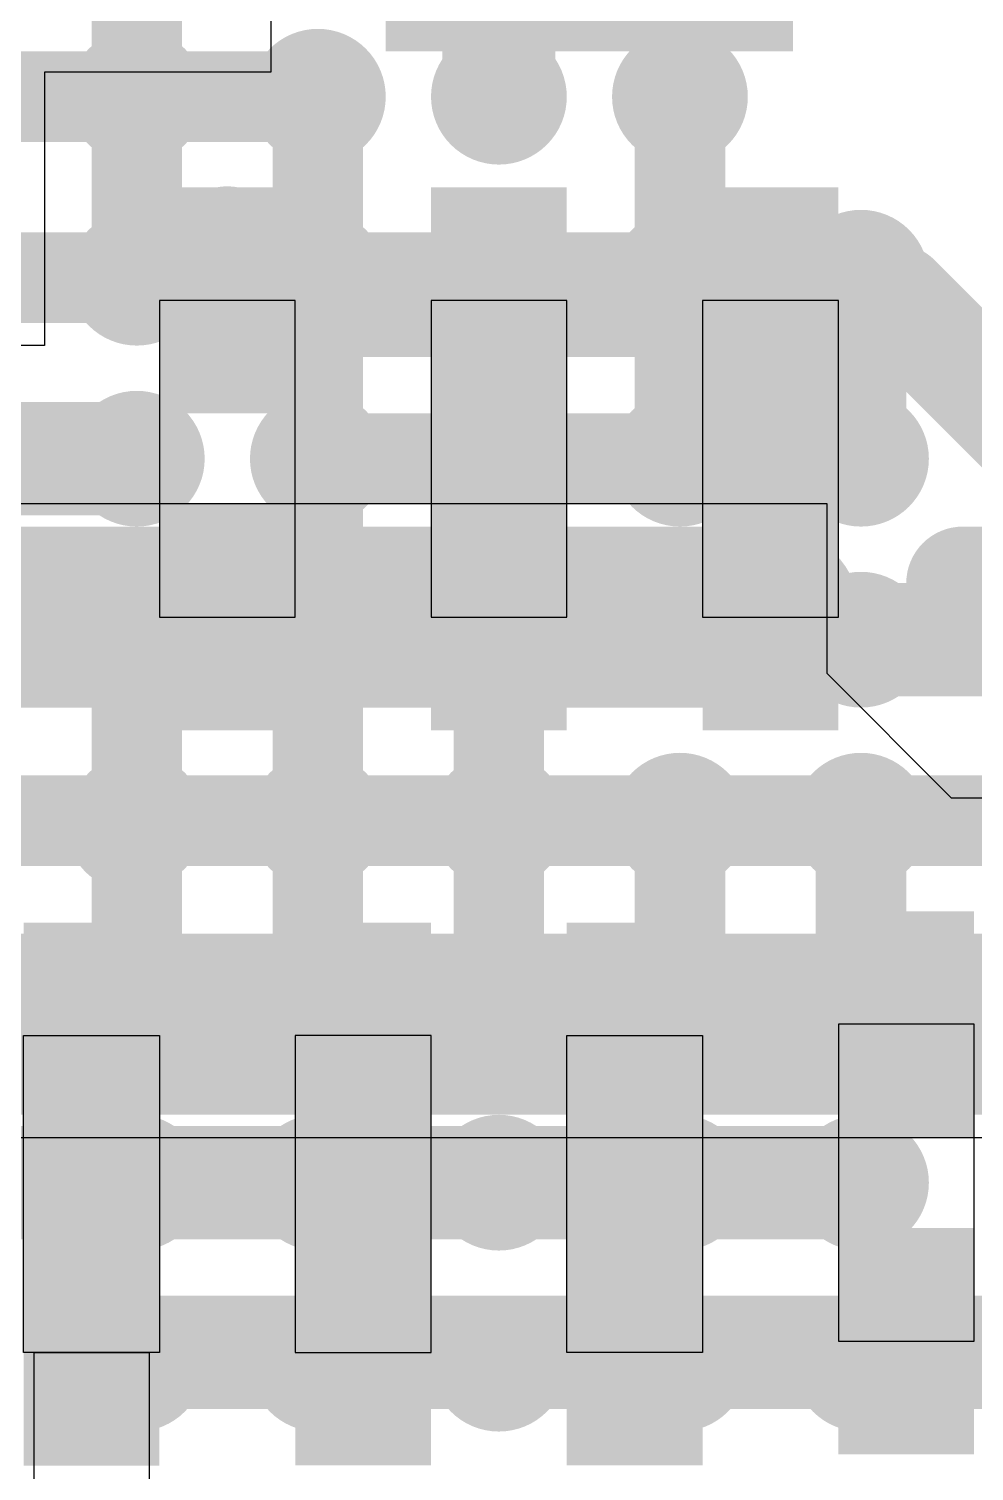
# Model space of a CAD drawing. Header units: millimetres. Extents: x 15 to 122, y 23 to 96.
# Drawn here: x 54.761 to 56.85, y 55.162 to 58.35 of the extents above; entities that cross this region are included whole.
import ezdxf

# ---------------------------------------------------------------- set-up
doc = ezdxf.new("R2010")
doc.units = ezdxf.units.MM
for name, color, linetype in [('Bottom Modules', 3, 'Continuous'), ('BottomLayer', 5, 'Continuous'), ('BottomPaste', 16, 'Continuous'), ('TopLayer', 1, 'Continuous'), ('TopPaste', 8, 'Continuous'), ('TopSolder', 216, 'Continuous')]:
    doc.layers.add(name, color=color, linetype=linetype)

msp = doc.modelspace()

# ---------------------------------------------------------------- linework, layer by layer
at = {"layer": 'Bottom Modules'}
for points in [[(55.0500042, 57.75000387999999), (55.0500042, 57.05000274), (55.35000359999999, 57.05000274), (55.35000359999999, 57.75000387999999)], [(55.65000554, 57.75000387999999), (55.65000554, 57.05000274), (55.95000494, 57.05000274), (55.95000494, 57.75000387999999)], [(56.25000434, 57.75000387999999), (56.25000434, 57.05000274), (56.55000373999999, 57.05000274), (56.55000373999999, 57.75000387999999)], [(56.54999866, 56.14999946), (56.54999866, 55.44999832), (56.84999806, 55.44999832), (56.84999806, 56.14999946)], [(55.04999658, 56.1250084), (55.04999658, 55.4249844), (54.74999717999999, 55.4249844), (54.74999717999999, 56.1250084)], [(55.34999852, 56.12500077999999), (55.34999852, 55.42499964), (55.64999792, 55.42499964), (55.64999792, 56.12500077999999)], [(55.94999731999999, 55.42499964), (55.94999731999999, 56.12500077999999), (56.24999672, 56.12500077999999), (56.24999672, 55.42499964)]]:
    msp.add_lwpolyline(points, close=True, dxfattribs=at)
at = {"layer": 'BottomLayer'}
for p, q in [((55.29599812, 58.64599904), (55.29599812, 58.25400337999999)), ((55.29599812, 58.25400337999999), (54.7960042, 58.25400337999999)), ((54.7960042, 58.25400337999999), (54.7960042, 57.65000408)), ((54.7960042, 57.65000408), (54.00000376, 57.65000408)), ((56.5249949, 57.30000477999999), (54.40000042, 57.30000477999999)), ((56.52499998, 57.29999969999999), (56.5249949, 57.30000477999999)), ((56.52499998, 56.92500172), (56.52499998, 57.29999969999999)), ((56.8000007, 56.650001), (56.52499998, 56.92500172)), ((57.17500122, 56.650001), (56.8000007, 56.650001)), ((53.57499825999999, 55.89999996), (57.45000194, 55.89999996)), ((54.77299687999999, 54.92098489999999), (54.77299687999999, 55.4249844)), ((54.77299687999999, 55.4249844), (55.02699688, 55.4249844)), ((55.02699688, 55.4249844), (55.02699688, 54.92098489999999))]:
    msp.add_line(p, q, dxfattribs=at)
for points, const_width in [([(55.61250244, 58.42499872, 1), (55.73750092, 58.42499872, 1)], 0.12499848), ([(55.13750466, 57.87700388, 1), (55.26250314, 57.87700388, 1)], 0.12499848), ([(55.73750092, 57.87499982, 1), (55.8624994, 57.87499982, 1)], 0.12499848), ([(56.33750225999999, 57.87499982, 1), (56.46250074, 57.87499982, 1)], 0.12499848), ([(55.13750466, 57.75000387999999, 1), (55.26250314, 57.75000387999999, 1)], 0.12499848), ([(55.737506, 57.75000387999999, 1), (55.86250448, 57.75000387999999, 1)], 0.12499848), ([(55.737506, 57.75000387999999, 1), (55.86250448, 57.75000387999999, 1)], 0.12499848), ([(56.3375048, 57.75000387999999, 1), (56.46250328, 57.75000387999999, 1)], 0.12499848), ([(56.3375048, 57.75000387999999, 1), (56.46250328, 57.75000387999999, 1)], 0.12499848), ([(56.61250044, 57.75000387999999, 1), (56.73749892, 57.75000387999999, 1)], 0.12499848), ([(56.61250044, 57.75000387999999, 1), (56.73749892, 57.75000387999999, 1)], 0.12499848), ([(55.13750466, 57.62700184, 1), (55.26250314, 57.62700184, 1)], 0.12499848), ([(55.73750092, 57.62499777999999, 1), (55.8624994, 57.62499777999999, 1)], 0.12499848), ([(56.33750225999999, 57.62499777999999, 1), (56.46250074, 57.62499777999999, 1)], 0.12499848), ([(54.55000266, 57.05000274, 1), (54.75000226, 57.05000274, 1)], 0.1999996), ([(54.55000266, 57.05000274, 1), (54.75000226, 57.05000274, 1)], 0.1999996), ([(55.1000041, 57.05000274, 1), (55.3000037, 57.05000274, 1)], 0.1999996), ([(55.1000041, 57.05000274, 1), (55.3000037, 57.05000274, 1)], 0.1999996), ([(55.70000544, 57.05000274, 1), (55.90000504, 57.05000274, 1)], 0.1999996), ([(55.70000544, 57.05000274, 1), (55.90000504, 57.05000274, 1)], 0.1999996), ([(56.30000424, 57.05000274, 1), (56.50000384, 57.05000274, 1)], 0.1999996), ([(56.76250268, 57.12500132, 1), (56.88750116, 57.12500132, 1)], 0.12499848), ([(56.76250268, 57.12500132, 1), (56.88750116, 57.12500132, 1)], 0.12499848), ([(56.76250521999999, 57.12500386, 1), (56.8875037, 57.12500386, 1)], 0.12499848), ([(56.76250521999999, 57.12500386, 1), (56.8875037, 57.12500386, 1)], 0.12499848), ([(54.93750252, 57.0000003, 1), (55.062501, 57.0000003, 1)], 0.12499848), ([(55.33750172, 57.0000003, 1), (55.46250019999999, 57.0000003, 1)], 0.12499848), ([(55.73750092, 57.0000003, 1), (55.8624994, 57.0000003, 1)], 0.12499848), ([(55.33750172, 56.6000011, 1), (55.46250019999999, 56.6000011, 1)], 0.12499848), ([(55.73750092, 56.6000011, 1), (55.8624994, 56.6000011, 1)], 0.12499848), ([(56.13750266, 56.6000011, 1), (56.26250114, 56.6000011, 1)], 0.12499848), ([(54.9125013, 56.57499988, 1), (55.03749978, 56.57499988, 1)], 0.12499848), ([(54.9125013, 56.22500058, 1), (55.03749978, 56.22500058, 1)], 0.12499848), ([(55.33750172, 56.19999936, 1), (55.46250019999999, 56.19999936, 1)], 0.12499848), ([(55.70000036, 56.14997914, 1), (55.89999996, 56.14997914, 1)], 0.1999996), ([(55.70000036, 56.14997914, 1), (55.89999996, 56.14997914, 1)], 0.1999996), ([(55.73750092, 56.2000019, 1), (55.8624994, 56.2000019, 1)], 0.12499848), ([(56.13750266, 56.2000019, 1), (56.26250114, 56.2000019, 1)], 0.12499848), ([(56.53750186, 56.2000019, 1), (56.66250033999999, 56.2000019, 1)], 0.12499848), ([(54.83750272, 55.57500187999999, 1), (54.9625012, 55.57500187999999, 1)], 0.12499848), ([(55.43750152, 55.57500187999999, 1), (55.5625, 55.57500187999999, 1)], 0.12499848), ([(56.03750032, 55.57500187999999, 1), (56.16249879999999, 55.57500187999999, 1)], 0.12499848), ([(56.63750166, 55.57500187999999, 1), (56.76250014, 55.57500187999999, 1)], 0.12499848), ([(54.83749764, 55.4249844, 1), (54.96249612, 55.4249844, 1)], 0.12499848), ([(55.43750152, 55.4249844, 1), (55.5625, 55.4249844, 1)], 0.12499848), ([(55.43750152, 55.4249844, 1), (55.5625, 55.4249844, 1)], 0.12499848), ([(54.83750272, 55.32499984, 1), (54.9625012, 55.32499984, 1)], 0.12499848), ([(55.43750152, 55.32499984, 1), (55.5625, 55.32499984, 1)], 0.12499848), ([(56.03750032, 55.32499984, 1), (56.16249879999999, 55.32499984, 1)], 0.12499848), ([(56.63750166, 55.32499984, 1), (56.76250014, 55.32499984, 1)], 0.12499848)]:
    msp.add_lwpolyline(points, format="xyb", close=True, dxfattribs=dict(at, const_width=const_width))
for points, const_width in [([(55.2000039, 57.75000387999999), (55.80000524, 57.75000387999999)], 0.2499995), ([(55.80000524, 57.75000387999999), (56.40000404, 57.75000387999999)], 0.2499995), ([(56.40000404, 57.75000387999999), (56.67499968, 57.75000387999999)], 0.2499995), ([(56.67499968, 57.75000387999999), (57.29999969999999, 57.12500386)], 0.2499995), ([(54.40000042, 57.30000477999999), (54.65000246, 57.05000274)], 0.3999992), ([(54.65000246, 57.05000274), (55.2000039, 57.05000274)], 0.3999992), ([(55.2000039, 57.05000274), (55.80000524, 57.05000274)], 0.3999992), ([(55.80000524, 57.05000274), (56.40000404, 57.05000274)], 0.3999992), ([(56.82500192, 57.12500132), (56.82500446, 57.12500386)], 0.2499995), ([(56.82500446, 57.12500386), (57.29999969999999, 57.12500386)], 0.2499995), ([(54.04997826, 56.14997914), (55.80000016, 56.14997914)], 0.3999992), ([(55.80000016, 56.14997914), (57.30000732, 56.14997914)], 0.3999992), ([(54.89999688, 55.4249844), (55.50000076, 55.4249844)], 0.2499995), ([(55.50000076, 55.4249844), (57.90000104, 55.4249844)], 0.2499995)]:
    msp.add_lwpolyline(points, dxfattribs=dict(at, const_width=const_width))
for points in [[(56.44999632, 59.09999864), (55.54999812, 59.09999864), (56.44999632, 58.30000024), (55.54999812, 58.30000024)], [(55.0500042, 57.50000438), (55.35000359999999, 57.50000438), (55.0500042, 58.00000338), (55.35000359999999, 58.00000338)], [(55.65000554, 57.50000438), (55.95000494, 57.50000438), (55.65000554, 58.00000338), (55.95000494, 58.00000338)], [(56.25000434, 57.50000438), (56.55000373999999, 57.50000438), (56.25000434, 58.00000338), (56.55000373999999, 58.00000338)], [(55.0500042, 56.80000324), (55.35000359999999, 56.80000324), (55.0500042, 57.30000224), (55.35000359999999, 57.30000224)], [(55.65000554, 56.80000324), (55.95000494, 56.80000324), (55.65000554, 57.30000224), (55.95000494, 57.30000224)], [(56.25000434, 56.80000324), (56.55000373999999, 56.80000324), (56.25000434, 57.30000224), (56.55000373999999, 57.30000224)], [(56.84999806, 56.39999896), (56.54999866, 56.39999896), (56.84999806, 55.89999996), (56.54999866, 55.89999996)], [(55.04999658, 56.3750079), (54.74999717999999, 56.3750079), (55.04999658, 55.8750089), (54.74999717999999, 55.8750089)], [(55.64999792, 56.37500027999999), (55.34999852, 56.37500027999999), (55.64999792, 55.87500128), (55.34999852, 55.87500128)], [(56.24999672, 56.37500027999999), (55.94999731999999, 56.37500027999999), (56.24999672, 55.87500128), (55.94999731999999, 55.87500128)], [(56.84999806, 55.69999782), (56.54999866, 55.69999782), (56.84999806, 55.19999882), (56.54999866, 55.19999882)], [(55.04999658, 55.67498389999999), (54.74999717999999, 55.67498389999999), (55.04999658, 55.1749849), (54.74999717999999, 55.1749849)], [(55.64999792, 55.67499914), (55.34999852, 55.67499914), (55.64999792, 55.17500013999999), (55.34999852, 55.17500013999999)], [(56.24999672, 55.67499914), (55.94999731999999, 55.67499914), (56.24999672, 55.17500013999999), (55.94999731999999, 55.17500013999999)]]:
    msp.add_solid(points, dxfattribs=at)
at = {"layer": 'BottomPaste'}
for points in [[(56.44999632, 59.09999864), (55.54999812, 59.09999864), (56.44999632, 58.30000024), (55.54999812, 58.30000024)], [(56.44999632, 59.09999864), (55.54999812, 59.09999864), (56.44999632, 58.30000024), (55.54999812, 58.30000024)], [(55.0500042, 57.50000438), (55.35000359999999, 57.50000438), (55.0500042, 58.00000338), (55.35000359999999, 58.00000338)], [(55.0500042, 57.50000438), (55.35000359999999, 57.50000438), (55.0500042, 58.00000338), (55.35000359999999, 58.00000338)], [(55.65000554, 57.50000438), (55.95000494, 57.50000438), (55.65000554, 58.00000338), (55.95000494, 58.00000338)], [(55.65000554, 57.50000438), (55.95000494, 57.50000438), (55.65000554, 58.00000338), (55.95000494, 58.00000338)], [(56.25000434, 57.50000438), (56.55000373999999, 57.50000438), (56.25000434, 58.00000338), (56.55000373999999, 58.00000338)], [(56.25000434, 57.50000438), (56.55000373999999, 57.50000438), (56.25000434, 58.00000338), (56.55000373999999, 58.00000338)], [(55.0500042, 56.80000324), (55.35000359999999, 56.80000324), (55.0500042, 57.30000224), (55.35000359999999, 57.30000224)], [(55.0500042, 56.80000324), (55.35000359999999, 56.80000324), (55.0500042, 57.30000224), (55.35000359999999, 57.30000224)], [(55.65000554, 56.80000324), (55.95000494, 56.80000324), (55.65000554, 57.30000224), (55.95000494, 57.30000224)], [(55.65000554, 56.80000324), (55.95000494, 56.80000324), (55.65000554, 57.30000224), (55.95000494, 57.30000224)], [(56.25000434, 56.80000324), (56.55000373999999, 56.80000324), (56.25000434, 57.30000224), (56.55000373999999, 57.30000224)], [(56.25000434, 56.80000324), (56.55000373999999, 56.80000324), (56.25000434, 57.30000224), (56.55000373999999, 57.30000224)], [(56.84999806, 56.39999896), (56.54999866, 56.39999896), (56.84999806, 55.89999996), (56.54999866, 55.89999996)], [(56.84999806, 56.39999896), (56.54999866, 56.39999896), (56.84999806, 55.89999996), (56.54999866, 55.89999996)], [(55.04999658, 56.3750079), (54.74999717999999, 56.3750079), (55.04999658, 55.8750089), (54.74999717999999, 55.8750089)], [(55.04999658, 56.3750079), (54.74999717999999, 56.3750079), (55.04999658, 55.8750089), (54.74999717999999, 55.8750089)], [(55.64999792, 56.37500027999999), (55.34999852, 56.37500027999999), (55.64999792, 55.87500128), (55.34999852, 55.87500128)], [(55.64999792, 56.37500027999999), (55.34999852, 56.37500027999999), (55.64999792, 55.87500128), (55.34999852, 55.87500128)], [(56.24999672, 56.37500027999999), (55.94999731999999, 56.37500027999999), (56.24999672, 55.87500128), (55.94999731999999, 55.87500128)], [(56.24999672, 56.37500027999999), (55.94999731999999, 56.37500027999999), (56.24999672, 55.87500128), (55.94999731999999, 55.87500128)], [(56.84999806, 55.69999782), (56.54999866, 55.69999782), (56.84999806, 55.19999882), (56.54999866, 55.19999882)], [(56.84999806, 55.69999782), (56.54999866, 55.69999782), (56.84999806, 55.19999882), (56.54999866, 55.19999882)], [(55.04999658, 55.67498389999999), (54.74999717999999, 55.67498389999999), (55.04999658, 55.1749849), (54.74999717999999, 55.1749849)], [(55.04999658, 55.67498389999999), (54.74999717999999, 55.67498389999999), (55.04999658, 55.1749849), (54.74999717999999, 55.1749849)], [(55.64999792, 55.67499914), (55.34999852, 55.67499914), (55.64999792, 55.17500013999999), (55.34999852, 55.17500013999999)], [(55.64999792, 55.67499914), (55.34999852, 55.67499914), (55.64999792, 55.17500013999999), (55.34999852, 55.17500013999999)], [(56.24999672, 55.67499914), (55.94999731999999, 55.67499914), (56.24999672, 55.17500013999999), (55.94999731999999, 55.17500013999999)], [(56.24999672, 55.67499914), (55.94999731999999, 55.67499914), (56.24999672, 55.17500013999999), (55.94999731999999, 55.17500013999999)]]:
    msp.add_solid(points, dxfattribs=at)
at = {"layer": 'TopLayer'}
for points, const_width in [([(55.80000016, 58.20000297999999), (55.80000016, 58.60000218)], 0.2499995), ([(54.99999922, 58.20000297999999), (54.99999922, 58.60000218)], 0.1999996), ([(54.60000002, 58.20000297999999), (54.99999922, 58.20000297999999)], 0.1999996), ([(54.99999922, 57.80000124), (54.99999922, 58.20000297999999)], 0.1999996), ([(55.05000166, 58.20000297999999), (55.40000096, 58.20000297999999)], 0.1999996), ([(55.40000096, 57.80000124), (55.40000096, 58.20000297999999)], 0.1999996), ([(56.19999936, 57.80000124), (56.19999936, 58.20000297999999)], 0.1999996), ([(54.60000002, 57.80000124), (54.99999922, 57.80000124)], 0.1999996), ([(54.99999922, 57.80000124), (55.40000096, 57.80000124)], 0.1999996), ([(55.40000096, 57.80000124), (55.80000016, 57.80000124)], 0.1999996), ([(55.40000096, 57.40000204), (55.40000096, 57.80000124)], 0.1999996), ([(55.80000016, 57.80000124), (56.19999936, 57.80000124)], 0.1999996), ([(55.80000016, 57.40000204), (55.80000016, 57.80000124)], 0.1999996), ([(56.19999936, 57.40000204), (56.19999936, 57.80000124)], 0.1999996), ([(56.19999936, 57.80000124), (56.6000011, 57.80000124)], 0.1999996), ([(56.6000011, 57.40000204), (56.6000011, 57.80000124)], 0.1999996), ([(54.60000002, 57.40000204), (54.99999922, 57.40000204)], 0.2499995), ([(55.40000096, 57.00000283999999), (55.40000096, 57.40000204)], 0.1999996), ([(55.40000096, 57.40000204), (55.80000016, 57.40000204)], 0.1999996), ([(55.80000016, 57.40000204), (56.19999936, 57.40000204)], 0.1999996), ([(56.19999936, 57.40000204), (56.6000011, 57.40000204)], 0.1999996), ([(56.19999936, 57.00000283999999), (56.6000011, 57.00000283999999)], 0.2499995), ([(56.6000011, 57.00000283999999), (57.0000003, 57.00000283999999)], 0.2499995), ([(54.60000002, 57.00000283999999), (54.99999922, 57.00000283999999)], 0.1999996), ([(54.99999922, 56.60000364), (54.99999922, 57.00000283999999)], 0.1999996), ([(54.99999922, 57.00000283999999), (55.40000096, 57.00000283999999)], 0.1999996), ([(55.40000096, 56.60000364), (55.40000096, 57.00000283999999)], 0.1999996), ([(55.80000016, 56.60000364), (55.80000016, 57.00000283999999)], 0.1999996), ([(54.60000002, 56.60000364), (54.99999922, 56.60000364)], 0.1999996), ([(54.99999922, 56.2000019), (54.99999922, 56.60000364)], 0.1999996), ([(54.99999922, 56.60000364), (55.40000096, 56.60000364)], 0.1999996), ([(55.40000096, 56.60000364), (55.80000016, 56.60000364)], 0.1999996), ([(55.40000096, 56.2000019), (55.40000096, 56.60000364)], 0.1999996), ([(55.80000016, 56.2000019), (55.80000016, 56.60000364)], 0.1999996), ([(55.80000016, 56.60000364), (56.19999936, 56.60000364)], 0.1999996), ([(56.19999936, 56.2000019), (56.19999936, 56.60000364)], 0.1999996), ([(56.19999936, 56.60000364), (56.6000011, 56.60000364)], 0.1999996), ([(56.6000011, 56.2000019), (56.6000011, 56.60000364)], 0.1999996), ([(56.6000011, 56.60000364), (57.0000003, 56.60000364)], 0.1999996), ([(54.99999922, 56.2000019), (55.40000096, 56.2000019)], 0.1999996), ([(55.40000096, 56.2000019), (55.80000016, 56.2000019)], 0.1999996), ([(55.80000016, 56.2000019), (56.19999936, 56.2000019)], 0.1999996), ([(56.19999936, 56.2000019), (56.6000011, 56.2000019)], 0.1999996), ([(56.6000011, 56.2000019), (57.0000003, 56.2000019)], 0.1999996), ([(54.60000002, 55.8000027), (54.99999922, 55.8000027)], 0.2499995), ([(54.99999922, 55.8000027), (55.40000096, 55.8000027)], 0.2499995), ([(55.40000096, 55.8000027), (55.80000016, 55.8000027)], 0.2499995), ([(55.80000016, 55.8000027), (56.19999936, 55.8000027)], 0.2499995), ([(56.19999936, 55.8000027), (56.6000011, 55.8000027)], 0.2499995), ([(55.80000016, 55.4000035), (56.19999936, 55.4000035)], 0.0999998), ([(55.79852188, 55.40148178), (55.80000016, 55.4000035)], 0.05999988), ([(55.40000096, 55.40000096), (55.40000096, 55.4000035)], 0.05999988)]:
    msp.add_lwpolyline(points, dxfattribs=dict(at, const_width=const_width))
for points, const_width in [([(54.92500064, 58.20000297999999, 1), (55.0749978, 58.20000297999999, 1)], 0.1499997), ([(55.32500237999999, 58.20000297999999, 1), (55.47499954, 58.20000297999999, 1)], 0.1499997), ([(55.72500158, 58.20000297999999, 1), (55.87499874, 58.20000297999999, 1)], 0.1499997), ([(56.12500077999999, 58.20000297999999, 1), (56.27499794, 58.20000297999999, 1)], 0.1499997), ([(54.93750252, 58.20000044, 1), (55.062501, 58.20000044, 1)], 0.12499848), ([(54.94999932, 58.20000297999999, 1), (55.04999912, 58.20000297999999, 1)], 0.0999998), ([(54.94999932, 58.20000297999999, 1), (55.04999912, 58.20000297999999, 1)], 0.0999998), ([(54.94999932, 58.20000297999999, 1), (55.04999912, 58.20000297999999, 1)], 0.0999998), ([(55.00000176, 58.20000297999999, 1), (55.10000156, 58.20000297999999, 1)], 0.0999998), ([(55.33750172, 58.20000044, 1), (55.46250019999999, 58.20000044, 1)], 0.12499848), ([(55.35000106, 58.20000297999999, 1), (55.45000086, 58.20000297999999, 1)], 0.0999998), ([(55.35000106, 58.20000297999999, 1), (55.45000086, 58.20000297999999, 1)], 0.0999998), ([(55.73750092, 58.20000297999999, 1), (55.8624994, 58.20000297999999, 1)], 0.12499848), ([(55.73750092, 58.20000297999999, 1), (55.8624994, 58.20000297999999, 1)], 0.12499848), ([(56.14999946, 58.20000297999999, 1), (56.24999926, 58.20000297999999, 1)], 0.0999998), ([(54.92500064, 57.80000124, 1), (55.0749978, 57.80000124, 1)], 0.1499997), ([(55.32500237999999, 57.80000124, 1), (55.47499954, 57.80000124, 1)], 0.1499997), ([(55.72500158, 57.80000124, 1), (55.87499874, 57.80000124, 1)], 0.1499997), ([(56.12500077999999, 57.80000124, 1), (56.27499794, 57.80000124, 1)], 0.1499997), ([(56.52500251999999, 57.80000124, 1), (56.67499968, 57.80000124, 1)], 0.1499997), ([(54.93750252, 57.80000124, 1), (55.062501, 57.80000124, 1)], 0.12499848), ([(55.33750172, 57.80000124, 1), (55.46250019999999, 57.80000124, 1)], 0.12499848), ([(55.73750092, 57.80000124, 1), (55.8624994, 57.80000124, 1)], 0.12499848), ([(56.13750266, 57.80000124, 1), (56.26250114, 57.80000124, 1)], 0.12499848), ([(56.53750186, 57.80000124, 1), (56.66250033999999, 57.80000124, 1)], 0.12499848), ([(54.94999932, 57.80000124, 1), (55.04999912, 57.80000124, 1)], 0.0999998), ([(54.94999932, 57.80000124, 1), (55.04999912, 57.80000124, 1)], 0.0999998), ([(54.94999932, 57.80000124, 1), (55.04999912, 57.80000124, 1)], 0.0999998), ([(55.35000106, 57.80000124, 1), (55.45000086, 57.80000124, 1)], 0.0999998), ([(55.35000106, 57.80000124, 1), (55.45000086, 57.80000124, 1)], 0.0999998), ([(55.35000106, 57.80000124, 1), (55.45000086, 57.80000124, 1)], 0.0999998), ([(55.35000106, 57.80000124, 1), (55.45000086, 57.80000124, 1)], 0.0999998), ([(55.75000026, 57.80000124, 1), (55.85000006, 57.80000124, 1)], 0.0999998), ([(55.75000026, 57.80000124, 1), (55.85000006, 57.80000124, 1)], 0.0999998), ([(55.75000026, 57.80000124, 1), (55.85000006, 57.80000124, 1)], 0.0999998), ([(56.14999946, 57.80000124, 1), (56.24999926, 57.80000124, 1)], 0.0999998), ([(56.14999946, 57.80000124, 1), (56.24999926, 57.80000124, 1)], 0.0999998), ([(56.14999946, 57.80000124, 1), (56.24999926, 57.80000124, 1)], 0.0999998), ([(56.14999946, 57.80000124, 1), (56.24999926, 57.80000124, 1)], 0.0999998), ([(56.5500012, 57.80000124, 1), (56.650001, 57.80000124, 1)], 0.0999998), ([(56.5500012, 57.80000124, 1), (56.650001, 57.80000124, 1)], 0.0999998), ([(54.92500064, 57.40000204, 1), (55.0749978, 57.40000204, 1)], 0.1499997), ([(55.32500237999999, 57.40000204, 1), (55.47499954, 57.40000204, 1)], 0.1499997), ([(55.72500158, 57.40000204, 1), (55.87499874, 57.40000204, 1)], 0.1499997), ([(56.12500077999999, 57.40000204, 1), (56.27499794, 57.40000204, 1)], 0.1499997), ([(56.52500251999999, 57.40000204, 1), (56.67499968, 57.40000204, 1)], 0.1499997), ([(54.93749998, 57.40000204, 1), (55.06249845999999, 57.40000204, 1)], 0.12499848), ([(54.93749998, 57.40000204, 1), (55.06249845999999, 57.40000204, 1)], 0.12499848), ([(55.33750172, 57.40000204, 1), (55.46250019999999, 57.40000204, 1)], 0.12499848), ([(55.73750092, 57.40000204, 1), (55.8624994, 57.40000204, 1)], 0.12499848), ([(56.13750266, 57.40000204, 1), (56.26250114, 57.40000204, 1)], 0.12499848), ([(56.53750186, 57.40000204, 1), (56.66250033999999, 57.40000204, 1)], 0.12499848), ([(55.35000106, 57.40000204, 1), (55.45000086, 57.40000204, 1)], 0.0999998), ([(55.35000106, 57.40000204, 1), (55.45000086, 57.40000204, 1)], 0.0999998), ([(55.35000106, 57.40000204, 1), (55.45000086, 57.40000204, 1)], 0.0999998), ([(55.75000026, 57.40000204, 1), (55.85000006, 57.40000204, 1)], 0.0999998), ([(55.75000026, 57.40000204, 1), (55.85000006, 57.40000204, 1)], 0.0999998), ([(55.75000026, 57.40000204, 1), (55.85000006, 57.40000204, 1)], 0.0999998), ([(56.14999946, 57.40000204, 1), (56.24999926, 57.40000204, 1)], 0.0999998), ([(56.14999946, 57.40000204, 1), (56.24999926, 57.40000204, 1)], 0.0999998), ([(56.14999946, 57.40000204, 1), (56.24999926, 57.40000204, 1)], 0.0999998), ([(56.5500012, 57.40000204, 1), (56.650001, 57.40000204, 1)], 0.0999998), ([(56.5500012, 57.40000204, 1), (56.650001, 57.40000204, 1)], 0.0999998), ([(54.92500064, 57.00000283999999, 1), (55.0749978, 57.00000283999999, 1)], 0.1499997), ([(54.93750252, 57.0000003, 1), (55.062501, 57.0000003, 1)], 0.12499848), ([(55.32500237999999, 57.00000283999999, 1), (55.47499954, 57.00000283999999, 1)], 0.1499997), ([(55.33750172, 57.0000003, 1), (55.46250019999999, 57.0000003, 1)], 0.12499848), ([(55.72500158, 57.00000283999999, 1), (55.87499874, 57.00000283999999, 1)], 0.1499997), ([(55.73750092, 57.0000003, 1), (55.8624994, 57.0000003, 1)], 0.12499848), ([(56.12500077999999, 57.00000283999999, 1), (56.27499794, 57.00000283999999, 1)], 0.1499997), ([(56.13750012, 57.00000283999999, 1), (56.26249859999999, 57.00000283999999, 1)], 0.12499848), ([(56.13750266, 57.0000003, 1), (56.26250114, 57.0000003, 1)], 0.12499848), ([(56.52500251999999, 57.00000283999999, 1), (56.67499968, 57.00000283999999, 1)], 0.1499997), ([(56.53750186, 57.00000283999999, 1), (56.66250033999999, 57.00000283999999, 1)], 0.12499848), ([(56.53750186, 57.00000283999999, 1), (56.66250033999999, 57.00000283999999, 1)], 0.12499848), ([(56.53750186, 57.0000003, 1), (56.66250033999999, 57.0000003, 1)], 0.12499848), ([(54.94999932, 57.00000283999999, 1), (55.04999912, 57.00000283999999, 1)], 0.0999998), ([(54.94999932, 57.00000283999999, 1), (55.04999912, 57.00000283999999, 1)], 0.0999998), ([(54.94999932, 57.00000283999999, 1), (55.04999912, 57.00000283999999, 1)], 0.0999998), ([(55.35000106, 57.00000283999999, 1), (55.45000086, 57.00000283999999, 1)], 0.0999998), ([(55.35000106, 57.00000283999999, 1), (55.45000086, 57.00000283999999, 1)], 0.0999998), ([(55.35000106, 57.00000283999999, 1), (55.45000086, 57.00000283999999, 1)], 0.0999998), ([(55.75000026, 57.00000283999999, 1), (55.85000006, 57.00000283999999, 1)], 0.0999998), ([(54.92500064, 56.60000364, 1), (55.0749978, 56.60000364, 1)], 0.1499997), ([(55.32500237999999, 56.60000364, 1), (55.47499954, 56.60000364, 1)], 0.1499997), ([(55.72500158, 56.60000364, 1), (55.87499874, 56.60000364, 1)], 0.1499997), ([(56.12500077999999, 56.60000364, 1), (56.27499794, 56.60000364, 1)], 0.1499997), ([(56.52500251999999, 56.60000364, 1), (56.67499968, 56.60000364, 1)], 0.1499997), ([(54.93750252, 56.6000011, 1), (55.062501, 56.6000011, 1)], 0.12499848), ([(55.33750172, 56.6000011, 1), (55.46250019999999, 56.6000011, 1)], 0.12499848), ([(55.73750346, 56.6000011, 1), (55.86250193999999, 56.6000011, 1)], 0.12499848), ([(56.13750266, 56.6000011, 1), (56.26250114, 56.6000011, 1)], 0.12499848), ([(56.5375044, 56.6000011, 1), (56.66250288, 56.6000011, 1)], 0.12499848), ([(54.94999932, 56.60000364, 1), (55.04999912, 56.60000364, 1)], 0.0999998), ([(54.94999932, 56.60000364, 1), (55.04999912, 56.60000364, 1)], 0.0999998), ([(54.94999932, 56.60000364, 1), (55.04999912, 56.60000364, 1)], 0.0999998), ([(54.94999932, 56.60000364, 1), (55.04999912, 56.60000364, 1)], 0.0999998), ([(55.35000106, 56.60000364, 1), (55.45000086, 56.60000364, 1)], 0.0999998), ([(55.35000106, 56.60000364, 1), (55.45000086, 56.60000364, 1)], 0.0999998), ([(55.35000106, 56.60000364, 1), (55.45000086, 56.60000364, 1)], 0.0999998), ([(55.35000106, 56.60000364, 1), (55.45000086, 56.60000364, 1)], 0.0999998), ([(55.75000026, 56.60000364, 1), (55.85000006, 56.60000364, 1)], 0.0999998), ([(55.75000026, 56.60000364, 1), (55.85000006, 56.60000364, 1)], 0.0999998), ([(55.75000026, 56.60000364, 1), (55.85000006, 56.60000364, 1)], 0.0999998), ([(55.75000026, 56.60000364, 1), (55.85000006, 56.60000364, 1)], 0.0999998), ([(56.14999946, 56.60000364, 1), (56.24999926, 56.60000364, 1)], 0.0999998), ([(56.14999946, 56.60000364, 1), (56.24999926, 56.60000364, 1)], 0.0999998), ([(56.14999946, 56.60000364, 1), (56.24999926, 56.60000364, 1)], 0.0999998), ([(56.5500012, 56.60000364, 1), (56.650001, 56.60000364, 1)], 0.0999998), ([(56.5500012, 56.60000364, 1), (56.650001, 56.60000364, 1)], 0.0999998), ([(56.5500012, 56.60000364, 1), (56.650001, 56.60000364, 1)], 0.0999998), ([(54.92500064, 56.2000019, 1), (55.0749978, 56.2000019, 1)], 0.1499997), ([(54.93750252, 56.2000019, 1), (55.062501, 56.2000019, 1)], 0.12499848), ([(55.32500237999999, 56.2000019, 1), (55.47499954, 56.2000019, 1)], 0.1499997), ([(55.33750172, 56.2000019, 1), (55.46250019999999, 56.2000019, 1)], 0.12499848), ([(55.72500158, 56.2000019, 1), (55.87499874, 56.2000019, 1)], 0.1499997), ([(55.73750346, 56.19999936, 1), (55.86250193999999, 56.19999936, 1)], 0.12499848), ([(56.12500077999999, 56.2000019, 1), (56.27499794, 56.2000019, 1)], 0.1499997), ([(56.13750266, 56.19999936, 1), (56.26250114, 56.19999936, 1)], 0.12499848), ([(56.52500251999999, 56.2000019, 1), (56.67499968, 56.2000019, 1)], 0.1499997), ([(56.53750186, 56.2000019, 1), (56.66250033999999, 56.2000019, 1)], 0.12499848), ([(54.94999932, 56.2000019, 1), (55.04999912, 56.2000019, 1)], 0.0999998), ([(54.94999932, 56.2000019, 1), (55.04999912, 56.2000019, 1)], 0.0999998), ([(55.35000106, 56.2000019, 1), (55.45000086, 56.2000019, 1)], 0.0999998), ([(55.35000106, 56.2000019, 1), (55.45000086, 56.2000019, 1)], 0.0999998), ([(55.35000106, 56.2000019, 1), (55.45000086, 56.2000019, 1)], 0.0999998), ([(55.75000026, 56.2000019, 1), (55.85000006, 56.2000019, 1)], 0.0999998), ([(55.75000026, 56.2000019, 1), (55.85000006, 56.2000019, 1)], 0.0999998), ([(55.75000026, 56.2000019, 1), (55.85000006, 56.2000019, 1)], 0.0999998), ([(56.14999946, 56.2000019, 1), (56.24999926, 56.2000019, 1)], 0.0999998), ([(56.14999946, 56.2000019, 1), (56.24999926, 56.2000019, 1)], 0.0999998), ([(56.14999946, 56.2000019, 1), (56.24999926, 56.2000019, 1)], 0.0999998), ([(56.5500012, 56.2000019, 1), (56.650001, 56.2000019, 1)], 0.0999998), ([(56.5500012, 56.2000019, 1), (56.650001, 56.2000019, 1)], 0.0999998), ([(56.5500012, 56.2000019, 1), (56.650001, 56.2000019, 1)], 0.0999998), ([(54.92500064, 55.8000027, 1), (55.0749978, 55.8000027, 1)], 0.1499997), ([(55.32500237999999, 55.8000027, 1), (55.47499954, 55.8000027, 1)], 0.1499997), ([(55.72500158, 55.8000027, 1), (55.87499874, 55.8000027, 1)], 0.1499997), ([(56.12500077999999, 55.8000027, 1), (56.27499794, 55.8000027, 1)], 0.1499997), ([(56.52500251999999, 55.8000027, 1), (56.67499968, 55.8000027, 1)], 0.1499997), ([(54.93749998, 55.8000027, 1), (55.06249845999999, 55.8000027, 1)], 0.12499848), ([(54.93749998, 55.8000027, 1), (55.06249845999999, 55.8000027, 1)], 0.12499848), ([(54.93749998, 55.8000027, 1), (55.06249845999999, 55.8000027, 1)], 0.12499848), ([(55.33750172, 55.8000027, 1), (55.46250019999999, 55.8000027, 1)], 0.12499848), ([(55.33750172, 55.8000027, 1), (55.46250019999999, 55.8000027, 1)], 0.12499848), ([(55.33750172, 55.8000027, 1), (55.46250019999999, 55.8000027, 1)], 0.12499848), ([(55.73750092, 55.8000027, 1), (55.8624994, 55.8000027, 1)], 0.12499848), ([(55.73750092, 55.8000027, 1), (55.8624994, 55.8000027, 1)], 0.12499848), ([(55.73750092, 55.8000027, 1), (55.8624994, 55.8000027, 1)], 0.12499848), ([(56.13750012, 55.8000027, 1), (56.26249859999999, 55.8000027, 1)], 0.12499848), ([(56.13750012, 55.8000027, 1), (56.26249859999999, 55.8000027, 1)], 0.12499848), ([(56.13750012, 55.8000027, 1), (56.26249859999999, 55.8000027, 1)], 0.12499848), ([(56.53750186, 55.8000027, 1), (56.66250033999999, 55.8000027, 1)], 0.12499848), ([(56.53750186, 55.8000027, 1), (56.66250033999999, 55.8000027, 1)], 0.12499848), ([(54.92500064, 55.4000035, 1), (55.0749978, 55.4000035, 1)], 0.1499997), ([(55.32500237999999, 55.4000035, 1), (55.47499954, 55.4000035, 1)], 0.1499997), ([(55.72500158, 55.4000035, 1), (55.87499874, 55.4000035, 1)], 0.1499997), ([(56.12500077999999, 55.4000035, 1), (56.27499794, 55.4000035, 1)], 0.1499997), ([(56.52500251999999, 55.4000035, 1), (56.67499968, 55.4000035, 1)], 0.1499997), ([(54.93749998, 55.4000035, 1), (55.06249845999999, 55.4000035, 1)], 0.12499848), ([(55.33750172, 55.40000096, 1), (55.46250019999999, 55.40000096, 1)], 0.12499848), ([(55.73750092, 55.4000035, 1), (55.8624994, 55.4000035, 1)], 0.12499848), ([(55.77500148, 55.4000035, 1), (55.82499884, 55.4000035, 1)], 0.0499999), ([(55.78352318, 55.40148178, 1), (55.81352058, 55.40148178, 1)], 0.02999994), ([(56.17500068, 55.4000035, 1), (56.22499804, 55.4000035, 1)], 0.0499999), ([(55.38500226, 55.4000035, 1), (55.41499966, 55.4000035, 1)], 0.02999994), ([(55.38500226, 55.40000096, 1), (55.41499966, 55.40000096, 1)], 0.02999994), ([(55.78500146, 55.4000035, 1), (55.81499886, 55.4000035, 1)], 0.02999994)]:
    msp.add_lwpolyline(points, format="xyb", close=True, dxfattribs=dict(at, const_width=const_width))
at = {"layer": 'TopPaste', "const_width": 0.1499997}
for points in [[(54.92500064, 58.20000297999999, 1), (55.0749978, 58.20000297999999, 1)], [(54.92500064, 58.20000297999999, 1), (55.0749978, 58.20000297999999, 1)], [(55.32500237999999, 58.20000297999999, 1), (55.47499954, 58.20000297999999, 1)], [(55.32500237999999, 58.20000297999999, 1), (55.47499954, 58.20000297999999, 1)], [(55.72500158, 58.20000297999999, 1), (55.87499874, 58.20000297999999, 1)], [(55.72500158, 58.20000297999999, 1), (55.87499874, 58.20000297999999, 1)], [(56.12500077999999, 58.20000297999999, 1), (56.27499794, 58.20000297999999, 1)], [(56.12500077999999, 58.20000297999999, 1), (56.27499794, 58.20000297999999, 1)], [(54.92500064, 57.80000124, 1), (55.0749978, 57.80000124, 1)], [(54.92500064, 57.80000124, 1), (55.0749978, 57.80000124, 1)], [(55.32500237999999, 57.80000124, 1), (55.47499954, 57.80000124, 1)], [(55.32500237999999, 57.80000124, 1), (55.47499954, 57.80000124, 1)], [(55.72500158, 57.80000124, 1), (55.87499874, 57.80000124, 1)], [(55.72500158, 57.80000124, 1), (55.87499874, 57.80000124, 1)], [(56.12500077999999, 57.80000124, 1), (56.27499794, 57.80000124, 1)], [(56.12500077999999, 57.80000124, 1), (56.27499794, 57.80000124, 1)], [(56.52500251999999, 57.80000124, 1), (56.67499968, 57.80000124, 1)], [(56.52500251999999, 57.80000124, 1), (56.67499968, 57.80000124, 1)], [(54.92500064, 57.40000204, 1), (55.0749978, 57.40000204, 1)], [(54.92500064, 57.40000204, 1), (55.0749978, 57.40000204, 1)], [(55.32500237999999, 57.40000204, 1), (55.47499954, 57.40000204, 1)], [(55.32500237999999, 57.40000204, 1), (55.47499954, 57.40000204, 1)], [(55.72500158, 57.40000204, 1), (55.87499874, 57.40000204, 1)], [(55.72500158, 57.40000204, 1), (55.87499874, 57.40000204, 1)], [(56.12500077999999, 57.40000204, 1), (56.27499794, 57.40000204, 1)], [(56.12500077999999, 57.40000204, 1), (56.27499794, 57.40000204, 1)], [(56.52500251999999, 57.40000204, 1), (56.67499968, 57.40000204, 1)], [(56.52500251999999, 57.40000204, 1), (56.67499968, 57.40000204, 1)], [(54.92500064, 57.00000283999999, 1), (55.0749978, 57.00000283999999, 1)], [(54.92500064, 57.00000283999999, 1), (55.0749978, 57.00000283999999, 1)], [(55.32500237999999, 57.00000283999999, 1), (55.47499954, 57.00000283999999, 1)], [(55.32500237999999, 57.00000283999999, 1), (55.47499954, 57.00000283999999, 1)], [(55.72500158, 57.00000283999999, 1), (55.87499874, 57.00000283999999, 1)], [(55.72500158, 57.00000283999999, 1), (55.87499874, 57.00000283999999, 1)], [(56.12500077999999, 57.00000283999999, 1), (56.27499794, 57.00000283999999, 1)], [(56.12500077999999, 57.00000283999999, 1), (56.27499794, 57.00000283999999, 1)], [(56.52500251999999, 57.00000283999999, 1), (56.67499968, 57.00000283999999, 1)], [(56.52500251999999, 57.00000283999999, 1), (56.67499968, 57.00000283999999, 1)], [(54.92500064, 56.60000364, 1), (55.0749978, 56.60000364, 1)], [(54.92500064, 56.60000364, 1), (55.0749978, 56.60000364, 1)], [(55.32500237999999, 56.60000364, 1), (55.47499954, 56.60000364, 1)], [(55.32500237999999, 56.60000364, 1), (55.47499954, 56.60000364, 1)], [(55.72500158, 56.60000364, 1), (55.87499874, 56.60000364, 1)], [(55.72500158, 56.60000364, 1), (55.87499874, 56.60000364, 1)], [(56.12500077999999, 56.60000364, 1), (56.27499794, 56.60000364, 1)], [(56.12500077999999, 56.60000364, 1), (56.27499794, 56.60000364, 1)], [(56.52500251999999, 56.60000364, 1), (56.67499968, 56.60000364, 1)], [(56.52500251999999, 56.60000364, 1), (56.67499968, 56.60000364, 1)], [(54.92500064, 56.2000019, 1), (55.0749978, 56.2000019, 1)], [(54.92500064, 56.2000019, 1), (55.0749978, 56.2000019, 1)], [(55.32500237999999, 56.2000019, 1), (55.47499954, 56.2000019, 1)], [(55.32500237999999, 56.2000019, 1), (55.47499954, 56.2000019, 1)], [(55.72500158, 56.2000019, 1), (55.87499874, 56.2000019, 1)], [(55.72500158, 56.2000019, 1), (55.87499874, 56.2000019, 1)], [(56.12500077999999, 56.2000019, 1), (56.27499794, 56.2000019, 1)], [(56.12500077999999, 56.2000019, 1), (56.27499794, 56.2000019, 1)], [(56.52500251999999, 56.2000019, 1), (56.67499968, 56.2000019, 1)], [(56.52500251999999, 56.2000019, 1), (56.67499968, 56.2000019, 1)], [(54.92500064, 55.8000027, 1), (55.0749978, 55.8000027, 1)], [(54.92500064, 55.8000027, 1), (55.0749978, 55.8000027, 1)], [(55.32500237999999, 55.8000027, 1), (55.47499954, 55.8000027, 1)], [(55.32500237999999, 55.8000027, 1), (55.47499954, 55.8000027, 1)], [(55.72500158, 55.8000027, 1), (55.87499874, 55.8000027, 1)], [(55.72500158, 55.8000027, 1), (55.87499874, 55.8000027, 1)], [(56.12500077999999, 55.8000027, 1), (56.27499794, 55.8000027, 1)], [(56.12500077999999, 55.8000027, 1), (56.27499794, 55.8000027, 1)], [(56.52500251999999, 55.8000027, 1), (56.67499968, 55.8000027, 1)], [(56.52500251999999, 55.8000027, 1), (56.67499968, 55.8000027, 1)], [(54.92500064, 55.4000035, 1), (55.0749978, 55.4000035, 1)], [(54.92500064, 55.4000035, 1), (55.0749978, 55.4000035, 1)], [(55.32500237999999, 55.4000035, 1), (55.47499954, 55.4000035, 1)], [(55.32500237999999, 55.4000035, 1), (55.47499954, 55.4000035, 1)], [(55.72500158, 55.4000035, 1), (55.87499874, 55.4000035, 1)], [(55.72500158, 55.4000035, 1), (55.87499874, 55.4000035, 1)], [(56.12500077999999, 55.4000035, 1), (56.27499794, 55.4000035, 1)], [(56.12500077999999, 55.4000035, 1), (56.27499794, 55.4000035, 1)], [(56.52500251999999, 55.4000035, 1), (56.67499968, 55.4000035, 1)], [(56.52500251999999, 55.4000035, 1), (56.67499968, 55.4000035, 1)]]:
    msp.add_lwpolyline(points, format="xyb", close=True, dxfattribs=at)
at = {"layer": 'TopSolder', "const_width": 0.10999978}
for points in [[(54.9450006, 58.20000297999999, 1), (55.05499784, 58.20000297999999, 1)], [(54.9450006, 58.20000297999999, 1), (55.05499784, 58.20000297999999, 1)], [(55.34500233999999, 58.20000297999999, 1), (55.45499958, 58.20000297999999, 1)], [(55.34500233999999, 58.20000297999999, 1), (55.45499958, 58.20000297999999, 1)], [(55.74500154, 58.20000297999999, 1), (55.85499878, 58.20000297999999, 1)], [(55.74500154, 58.20000297999999, 1), (55.85499878, 58.20000297999999, 1)], [(56.14500074, 58.20000297999999, 1), (56.25499798, 58.20000297999999, 1)], [(56.14500074, 58.20000297999999, 1), (56.25499798, 58.20000297999999, 1)], [(54.9450006, 57.80000124, 1), (55.05499784, 57.80000124, 1)], [(54.9450006, 57.80000124, 1), (55.05499784, 57.80000124, 1)], [(55.34500233999999, 57.80000124, 1), (55.45499958, 57.80000124, 1)], [(55.34500233999999, 57.80000124, 1), (55.45499958, 57.80000124, 1)], [(55.74500154, 57.80000124, 1), (55.85499878, 57.80000124, 1)], [(55.74500154, 57.80000124, 1), (55.85499878, 57.80000124, 1)], [(56.14500074, 57.80000124, 1), (56.25499798, 57.80000124, 1)], [(56.14500074, 57.80000124, 1), (56.25499798, 57.80000124, 1)], [(56.54500247999999, 57.80000124, 1), (56.65499972, 57.80000124, 1)], [(56.54500247999999, 57.80000124, 1), (56.65499972, 57.80000124, 1)], [(54.9450006, 57.40000204, 1), (55.05499784, 57.40000204, 1)], [(54.9450006, 57.40000204, 1), (55.05499784, 57.40000204, 1)], [(55.34500233999999, 57.40000204, 1), (55.45499958, 57.40000204, 1)], [(55.34500233999999, 57.40000204, 1), (55.45499958, 57.40000204, 1)], [(55.74500154, 57.40000204, 1), (55.85499878, 57.40000204, 1)], [(55.74500154, 57.40000204, 1), (55.85499878, 57.40000204, 1)], [(56.14500074, 57.40000204, 1), (56.25499798, 57.40000204, 1)], [(56.14500074, 57.40000204, 1), (56.25499798, 57.40000204, 1)], [(56.54500247999999, 57.40000204, 1), (56.65499972, 57.40000204, 1)], [(56.54500247999999, 57.40000204, 1), (56.65499972, 57.40000204, 1)], [(54.9450006, 57.00000283999999, 1), (55.05499784, 57.00000283999999, 1)], [(54.9450006, 57.00000283999999, 1), (55.05499784, 57.00000283999999, 1)], [(55.34500233999999, 57.00000283999999, 1), (55.45499958, 57.00000283999999, 1)], [(55.34500233999999, 57.00000283999999, 1), (55.45499958, 57.00000283999999, 1)], [(55.74500154, 57.00000283999999, 1), (55.85499878, 57.00000283999999, 1)], [(55.74500154, 57.00000283999999, 1), (55.85499878, 57.00000283999999, 1)], [(56.14500074, 57.00000283999999, 1), (56.25499798, 57.00000283999999, 1)], [(56.14500074, 57.00000283999999, 1), (56.25499798, 57.00000283999999, 1)], [(56.54500247999999, 57.00000283999999, 1), (56.65499972, 57.00000283999999, 1)], [(56.54500247999999, 57.00000283999999, 1), (56.65499972, 57.00000283999999, 1)], [(54.9450006, 56.60000364, 1), (55.05499784, 56.60000364, 1)], [(54.9450006, 56.60000364, 1), (55.05499784, 56.60000364, 1)], [(55.34500233999999, 56.60000364, 1), (55.45499958, 56.60000364, 1)], [(55.34500233999999, 56.60000364, 1), (55.45499958, 56.60000364, 1)], [(55.74500154, 56.60000364, 1), (55.85499878, 56.60000364, 1)], [(55.74500154, 56.60000364, 1), (55.85499878, 56.60000364, 1)], [(56.14500074, 56.60000364, 1), (56.25499798, 56.60000364, 1)], [(56.14500074, 56.60000364, 1), (56.25499798, 56.60000364, 1)], [(56.54500247999999, 56.60000364, 1), (56.65499972, 56.60000364, 1)], [(56.54500247999999, 56.60000364, 1), (56.65499972, 56.60000364, 1)], [(54.9450006, 56.2000019, 1), (55.05499784, 56.2000019, 1)], [(54.9450006, 56.2000019, 1), (55.05499784, 56.2000019, 1)], [(55.34500233999999, 56.2000019, 1), (55.45499958, 56.2000019, 1)], [(55.34500233999999, 56.2000019, 1), (55.45499958, 56.2000019, 1)], [(55.74500154, 56.2000019, 1), (55.85499878, 56.2000019, 1)], [(55.74500154, 56.2000019, 1), (55.85499878, 56.2000019, 1)], [(56.14500074, 56.2000019, 1), (56.25499798, 56.2000019, 1)], [(56.14500074, 56.2000019, 1), (56.25499798, 56.2000019, 1)], [(56.54500247999999, 56.2000019, 1), (56.65499972, 56.2000019, 1)], [(56.54500247999999, 56.2000019, 1), (56.65499972, 56.2000019, 1)], [(54.9450006, 55.8000027, 1), (55.05499784, 55.8000027, 1)], [(54.9450006, 55.8000027, 1), (55.05499784, 55.8000027, 1)], [(55.34500233999999, 55.8000027, 1), (55.45499958, 55.8000027, 1)], [(55.34500233999999, 55.8000027, 1), (55.45499958, 55.8000027, 1)], [(55.74500154, 55.8000027, 1), (55.85499878, 55.8000027, 1)], [(55.74500154, 55.8000027, 1), (55.85499878, 55.8000027, 1)], [(56.14500074, 55.8000027, 1), (56.25499798, 55.8000027, 1)], [(56.14500074, 55.8000027, 1), (56.25499798, 55.8000027, 1)], [(56.54500247999999, 55.8000027, 1), (56.65499972, 55.8000027, 1)], [(56.54500247999999, 55.8000027, 1), (56.65499972, 55.8000027, 1)], [(54.9450006, 55.4000035, 1), (55.05499784, 55.4000035, 1)], [(54.9450006, 55.4000035, 1), (55.05499784, 55.4000035, 1)], [(55.34500233999999, 55.4000035, 1), (55.45499958, 55.4000035, 1)], [(55.34500233999999, 55.4000035, 1), (55.45499958, 55.4000035, 1)], [(55.74500154, 55.4000035, 1), (55.85499878, 55.4000035, 1)], [(55.74500154, 55.4000035, 1), (55.85499878, 55.4000035, 1)], [(56.14500074, 55.4000035, 1), (56.25499798, 55.4000035, 1)], [(56.14500074, 55.4000035, 1), (56.25499798, 55.4000035, 1)], [(56.54500247999999, 55.4000035, 1), (56.65499972, 55.4000035, 1)], [(56.54500247999999, 55.4000035, 1), (56.65499972, 55.4000035, 1)]]:
    msp.add_lwpolyline(points, format="xyb", close=True, dxfattribs=at)

doc.saveas('drawing.dxf')
